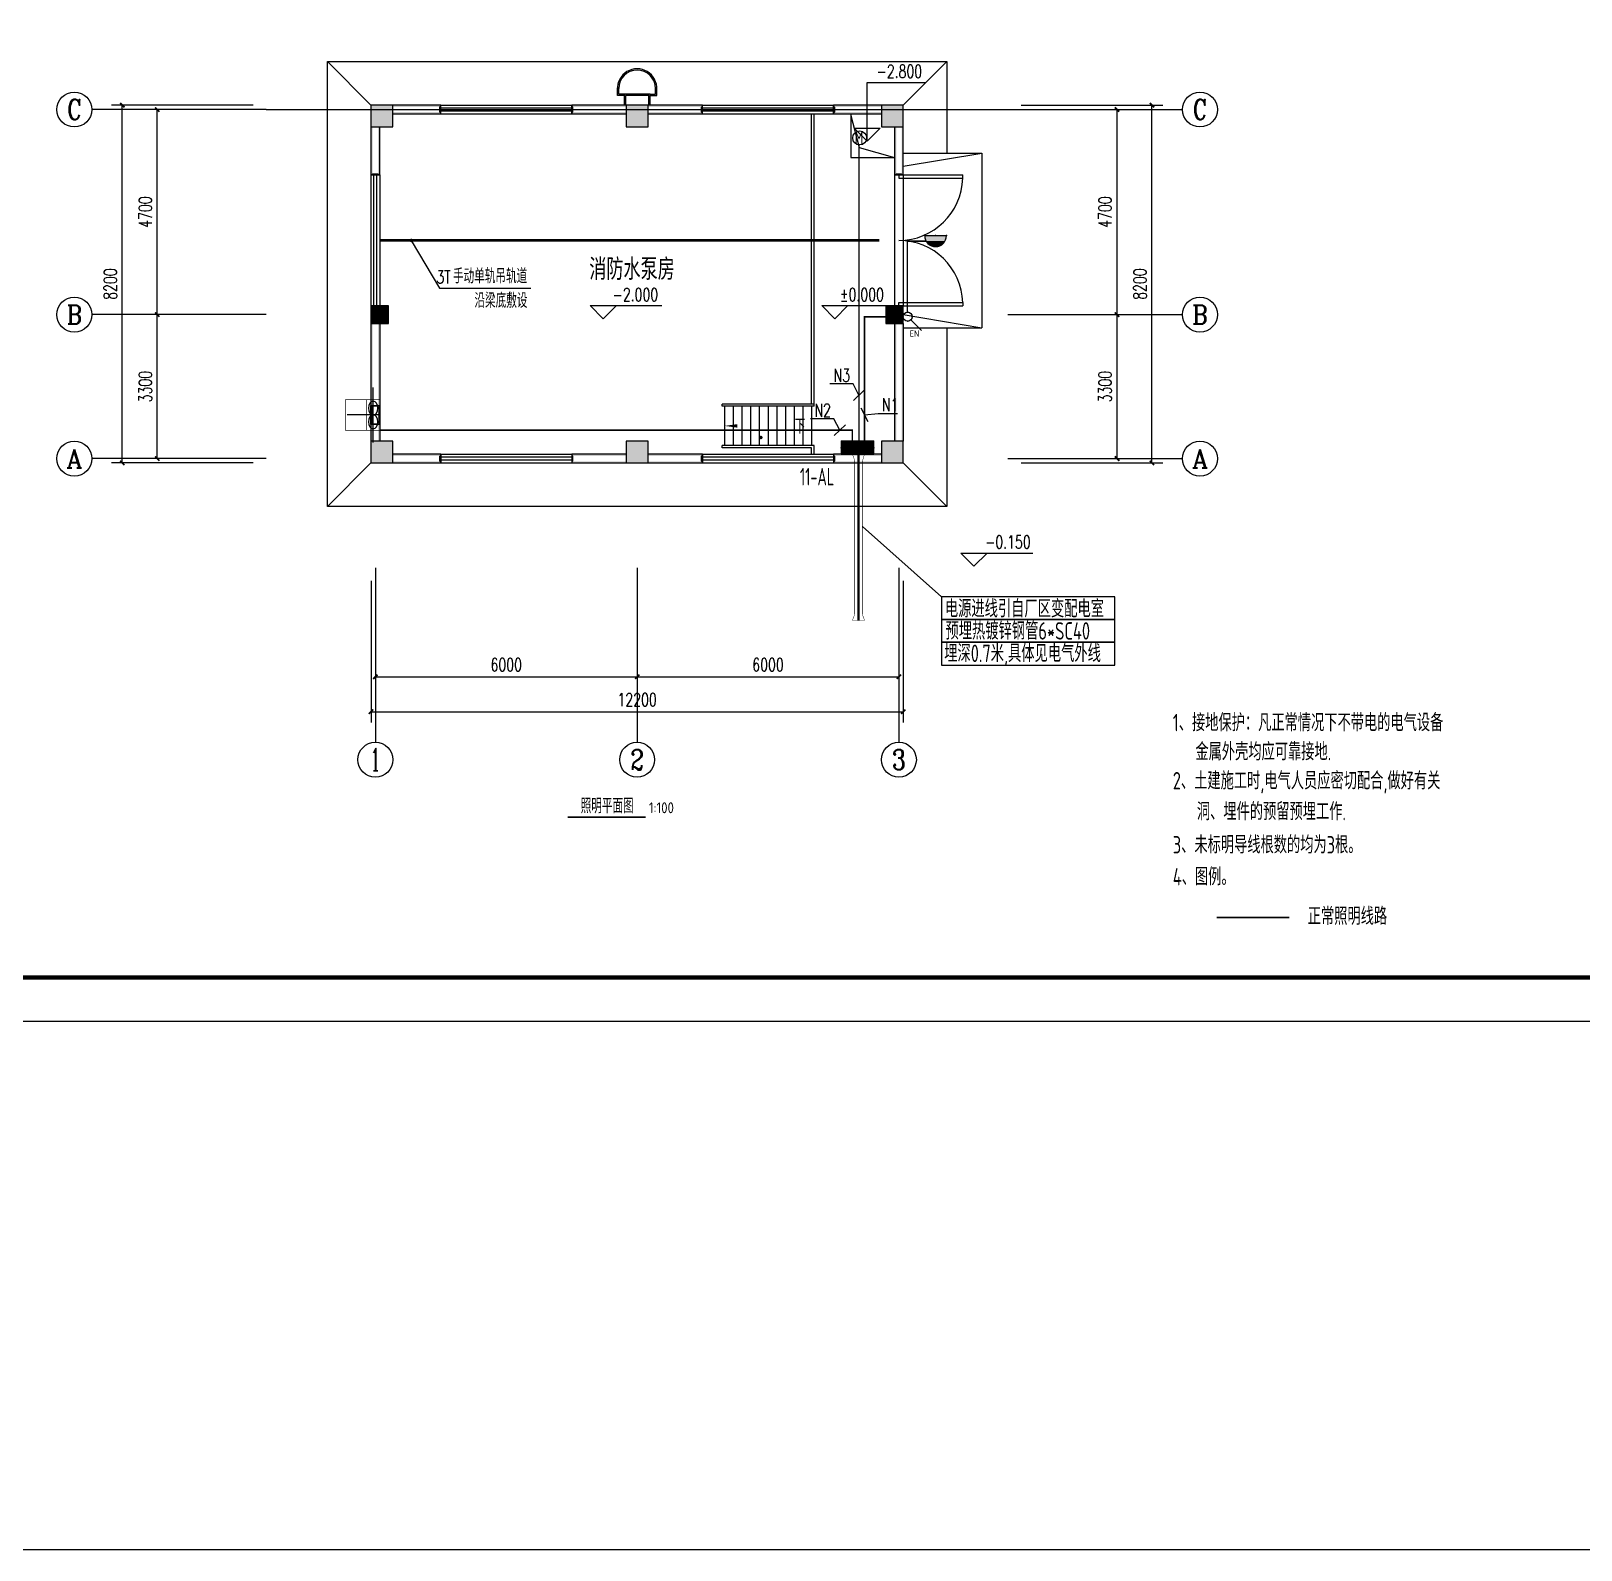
# Model space of a CAD drawing. Extents: x 5394041 to 5729212, y -433068 to -301615.
# Drawn here: x 5417831 to 5453358, y -433068 to -398255 of the extents above; entities that cross this region are included whole.
import ezdxf
from ezdxf.enums import TextEntityAlignment as Align

# ---------------------------------------------------------------- set-up
doc = ezdxf.new("R2010")
doc.units = 0
doc.header["$LTSCALE"] = 1000
doc.header["$MEASUREMENT"] = 0
doc.linetypes.add('CENTER2', pattern=[1.125, 0.75, -0.125, 0.125, -0.125])
doc.layers.get('0').update_dxf_attribs({"linetype": 'CONTINUOUS'})
doc.layers.get('Defpoints').update_dxf_attribs({"linetype": 'CONTINUOUS'})
doc.layers.add('_0', color=7, linetype='CONTINUOUS', lineweight=25)
for name, color, linetype in [('AXIS_TEXT', 7, 'CONTINUOUS'), ('DIM-照明', 3, 'CONTINUOUS'), ('DUCT-排烟中心线', 5, 'CENTER2'), ('DUCT-排烟管', 2, 'CONTINUOUS'), ('EQUIP-照明', 3, 'CONTINUOUS'), ('EQUIP-箱柜', 3, 'CONTINUOUS'), ('PUB_HATCH', 8, 'CONTINUOUS'), ('PUB_TITLE', 4, 'CONTINUOUS'), ('SIG_TEXT', 7, 'CONTINUOUS'), ('TEL_TAB', 7, 'CONTINUOUS'), ('WIRE-照明', 1, 'CONTINUOUS'), ('建筑底图', 251, 'CONTINUOUS'), ('电气', 3, 'CONTINUOUS'), ('电气文字', 7, 'CONTINUOUS')]:
    doc.layers.add(name, color=color, linetype=linetype)
doc.styles.add('_HZTXT', font='txt.shx', dxfattribs={"width": 0.8, "bigfont": 'HZTXT.shx'})
doc.styles.add('_TCH_AXIS', font='COMPLEX', dxfattribs={"bigfont": 'GBCBIG'})
doc.styles.add('_TCH_DIM', font='SIMPLEX', dxfattribs={"bigfont": 'GBCBIG'})
doc.styles.add('_TCH_DIM_T3', font='SIMPLEX', dxfattribs={"width": 0.705882, "bigfont": 'GBCBIG'})
doc.styles.add('_TEL_DIM', font='sceie.shx', dxfattribs={"width": 0.8, "height": 3.5, "bigfont": 'sceic.shx'})
doc.styles.add('COMPLEX', font='COMPLEX')
doc.styles.add('SCEI', font='sceie.shx', dxfattribs={"width": 0.75, "bigfont": 'sceic.shx'})
doc.styles.add('sceie', font='sceie.shx', dxfattribs={"width": 0.7, "bigfont": 'sceic.shx'})
doc.styles.get("Standard").update_dxf_attribs({"font": 'GBENOR', "bigfont": 'GBCBIG'})
doc.dimstyles.new('_TCH_ARCH&&100', dxfattribs={"dimtxt": 297.5, "dimasz": 100, "dimexe": 250, "dimexo": 300, "dimgap": 126.25, "dimtad": 1, "dimdec": 0, "dimzin": 0, "dimdsep": 46, "dimtxsty": '_TCH_DIM_T3', "dimblk": 'ARCHTICK', "dimcen": 0.09, "dimclrt": 7, "dimazin": 2, "dimtfac": 1, "dimtdec": 0, "dimtix": 1, "dimtmove": 2, "dimatfit": 3, "dimfxl": 0, "dimtolj": 1, "dimtzin": 0, "dimarcsym": 0})

# ---------------------------------------------------------------- blocks, each defined once
blk = doc.blocks.new('SEF-550')
at = {"color": 2}
blk.add_line((-150, 630, -5400), (-150, -630, -5400), dxfattribs=at)
at = {"color": 2, "const_width": 20, "elevation": -2700}
blk.add_lwpolyline([(-300, 350), (-300, -350)], dxfattribs=at)
for centre in [(-150, 158, -2700), (-150, -157, -2700)]:
    blk.add_ellipse(centre, major_axis=(0, -158), ratio=0.68873)
at = {"layer": 'DUCT-排烟中心线'}
blk.add_line((0, 0), (-790, 0), dxfattribs=at)
at = {"layer": 'DUCT-排烟管', "const_width": 15}
for points in [[(0, 350), (-790, 350)], [(-790, 350), (-790, -350)], [(0, -350), (0, 350)], [(-790, -350), (0, -350)]]:
    blk.add_lwpolyline(points, dxfattribs=at)
blk = doc.blocks.new('$equip$00001168')
blk.add_line((-0.5, 0), (0.5, 0))
blk.add_arc((0, 0), 0.5, 180, 0)
for p in [(-0.5, 0), (0, 0), (0.5, 0), (0, -0.5)]:
    blk.add_point(p)
for points in [[(0.433, -0.25), (-0.433, -0.25), (0.5, 0), (-0.5, 0)], [(0.25, -0.433), (-0.25, -0.433), (0.433, -0.25), (-0.433, -0.25)], [(0, -0.5), (0, -0.5), (0.25, -0.433), (-0.25, -0.433)]]:
    blk.add_solid(points)
at = {"flags": 9}
blk.add_attdef('A', (0, 0), '', height=0.00002, dxfattribs=at)
blk = doc.blocks.new('$equip$00002500')
blk.add_line((0.147, 0.356), (0.625, 0.833))
blk.add_circle((0, 0.208), 0.208)
for p in [(-0.208, 0.208), (0, 0.417), (0, 0), (0.208, 0.208)]:
    blk.add_point(p)
at = {"color": 7, "style": '_TEL_DIM', "flags": 1}
blk.add_attdef('A', text='', height=0.00002, dxfattribs=at).set_placement((0, 0), align=Align.MIDDLE_CENTER)
at = {"color": 7, "style": '_TEL_DIM'}
blk.add_attdef('$TEXT$', text='', height=0.3, dxfattribs=at).set_placement((0.769, 0.513), align=Align.MIDDLE_CENTER)
blk = doc.blocks.new('*X30')
at = {"color": 0}
for p, q in [((-250, 33), (-83, 200)), ((-250, 68), (-118, 200)), ((-250, 104), (-154, 200)), ((-250, 139), (-189, 200)), ((-250, 174), (-224, 200)), ((-247, 0), (-47, 200)), ((-212, 0), (-12, 200)), ((-177, 0), (23, 200)), ((-141, 0), (59, 200)), ((-106, 0), (94, 200)), ((-71, 0), (129, 200)), ((-35, 0), (165, 200)), ((0, 0), (200, 200)), ((35, 0), (235, 200)), ((71, 0), (250, 179)), ((106, 0), (250, 144)), ((141, 0), (250, 109)), ((177, 0), (250, 73)), ((212, 0), (250, 38)), ((247, 0), (250, 3))]:
    blk.add_line(p, q, dxfattribs=at)
blk = doc.blocks.new('$equip$00002943')
for p, q in [((-0.75, 0.6), (-0.75, 0)), ((0.75, 0.6), (-0.75, 0.6)), ((-0.75, 0), (0.75, 0)), ((0.75, 0), (0.75, 0.6))]:
    blk.add_line(p, q)
for points, const_width in [([(-0.75, 0.3), (0.75, 0.3)], 0.6), ([(-0.75, 0.6), (-0.75, 0), (0.75, 0), (0.75, 0.6), (-0.75, 0.6), (-0.75, 0)], 0.04)]:
    blk.add_lwpolyline(points, dxfattribs=dict(const_width=const_width))
for p in [(-0.75, 0.3), (0, 0.6), (0, 0), (0.75, 0.3)]:
    blk.add_point(p)
at = {"xscale": 0.00300000000061118, "yscale": 0.00300000000061118, "zscale": 0.00300000000061118}
blk.add_blockref('*X30', (0, 0), dxfattribs=at)
at = {"color": 7, "style": '_TEL_DIM', "flags": 1}
for tag in ['A', 'REMARK']:
    blk.add_attdef(tag, text='', height=0.00002, dxfattribs=at).set_placement((0, 0), align=Align.MIDDLE_CENTER)
blk = doc.blocks.new('_ArchTick')
at = {"color": 0, "linetype": 'ByBlock', "const_width": 0.4}
blk.add_lwpolyline([(-0.5, -0.5), (0.5, 0.5)], dxfattribs=at)
blk = doc.blocks.new('*D541')
at = {"layer": 'Defpoints', "color": 0, "transparency": 16777216}
for p in [(5425624, -410555), (5437824, -410555), (5437824, -413855)]:
    blk.add_point(p, dxfattribs=at)
at = {"layer": '建筑底图', "color": 0, "lineweight": -2, "transparency": 16777216}
for p, q in [((5425624, -410855), (5425624, -414105)), ((5437824, -410855), (5437824, -414105)), ((5425624, -413855), (5437824, -413855))]:
    blk.add_line(p, q, dxfattribs=at)
at = {"layer": '建筑底图', "color": 0, "lineweight": -2, "transparency": 16777216, "xscale": 100, "yscale": 100, "zscale": 100, "rotation": 180}
blk.add_blockref('_ArchTick', (5425624, -413855), dxfattribs=at)
at = {"layer": '建筑底图', "color": 0, "lineweight": -2, "transparency": 16777216, "xscale": 100, "yscale": 100, "zscale": 100}
blk.add_blockref('_ArchTick', (5437824, -413855), dxfattribs=at)
at = {"layer": '建筑底图', "color": 7, "transparency": 16777216, "insert": (5431724, -413580), "char_height": 297.5, "attachment_point": 5, "style": '_TCH_DIM_T3'}
blk.add_mtext('\\A1;12200', dxfattribs=at)
blk = doc.blocks.new('*D542')
at = {"layer": 'Defpoints', "color": 0, "transparency": 16777216}
for p in [(5425724, -410555), (5431724, -410555), (5431724, -413055)]:
    blk.add_point(p, dxfattribs=at)
at = {"layer": '建筑底图', "color": 0, "lineweight": -2, "transparency": 16777216}
for p, q in [((5425724, -410855), (5425724, -413305)), ((5431724, -410855), (5431724, -413305)), ((5425724, -413055), (5431724, -413055))]:
    blk.add_line(p, q, dxfattribs=at)
at = {"layer": '建筑底图', "color": 0, "lineweight": -2, "transparency": 16777216, "xscale": 100, "yscale": 100, "zscale": 100, "rotation": 180}
blk.add_blockref('_ArchTick', (5425724, -413055), dxfattribs=at)
at = {"layer": '建筑底图', "color": 0, "lineweight": -2, "transparency": 16777216, "xscale": 100, "yscale": 100, "zscale": 100}
blk.add_blockref('_ArchTick', (5431724, -413055), dxfattribs=at)
at = {"layer": '建筑底图', "color": 7, "transparency": 16777216, "insert": (5428724, -412780), "char_height": 297.5, "attachment_point": 5, "style": '_TCH_DIM_T3'}
blk.add_mtext('\\A1;6000', dxfattribs=at)
blk = doc.blocks.new('*D543')
at = {"layer": 'Defpoints', "color": 0, "transparency": 16777216}
for p in [(5431724, -410555), (5437724, -410555), (5437724, -413055)]:
    blk.add_point(p, dxfattribs=at)
at = {"layer": '建筑底图', "color": 0, "lineweight": -2, "transparency": 16777216}
for p, q in [((5431724, -410855), (5431724, -413305)), ((5437724, -410855), (5437724, -413305)), ((5431724, -413055), (5437724, -413055))]:
    blk.add_line(p, q, dxfattribs=at)
at = {"layer": '建筑底图', "color": 0, "lineweight": -2, "transparency": 16777216, "xscale": 100, "yscale": 100, "zscale": 100, "rotation": 180}
blk.add_blockref('_ArchTick', (5431724, -413055), dxfattribs=at)
at = {"layer": '建筑底图', "color": 0, "lineweight": -2, "transparency": 16777216, "xscale": 100, "yscale": 100, "zscale": 100}
blk.add_blockref('_ArchTick', (5437724, -413055), dxfattribs=at)
at = {"layer": '建筑底图', "color": 7, "transparency": 16777216, "insert": (5434724, -412780), "char_height": 297.5, "attachment_point": 5, "style": '_TCH_DIM_T3'}
blk.add_mtext('\\A1;6000', dxfattribs=at)
blk = doc.blocks.new('*D547')
at = {"layer": 'Defpoints', "color": 0, "transparency": 16777216}
for p in [(5419924, -399955), (5423224, -399955), (5423224, -408155)]:
    blk.add_point(p, dxfattribs=at)
at = {"layer": '建筑底图', "color": 0, "lineweight": -2, "transparency": 16777216}
for p, q in [((5422924, -399955), (5419674, -399955)), ((5419924, -408155), (5419924, -399955)), ((5422924, -408155), (5419674, -408155))]:
    blk.add_line(p, q, dxfattribs=at)
at = {"layer": '建筑底图', "color": 0, "lineweight": -2, "transparency": 16777216, "xscale": 100, "yscale": 100, "zscale": 100}
for p, rotation in [((5419924, -399955), 90), ((5419924, -408155), 270)]:
    blk.add_blockref('_ArchTick', p, dxfattribs=dict(at, rotation=rotation))
at = {"layer": '建筑底图', "color": 7, "transparency": 16777216, "insert": (5419649, -404055), "char_height": 297.5, "attachment_point": 5, "rotation": 90, "style": '_TCH_DIM_T3'}
blk.add_mtext('\\A1;8200', dxfattribs=at)
blk = doc.blocks.new('*D548')
at = {"layer": 'Defpoints', "color": 0, "transparency": 16777216}
for p in [(5420724, -404755), (5423224, -404755), (5423224, -408055)]:
    blk.add_point(p, dxfattribs=at)
at = {"layer": '建筑底图', "color": 0, "lineweight": -2, "transparency": 16777216}
for p, q in [((5422924, -404755), (5420474, -404755)), ((5420724, -408055), (5420724, -404755)), ((5422924, -408055), (5420474, -408055))]:
    blk.add_line(p, q, dxfattribs=at)
at = {"layer": '建筑底图', "color": 0, "lineweight": -2, "transparency": 16777216, "xscale": 100, "yscale": 100, "zscale": 100}
for p, rotation in [((5420724, -404755), 90), ((5420724, -408055), 270)]:
    blk.add_blockref('_ArchTick', p, dxfattribs=dict(at, rotation=rotation))
at = {"layer": '建筑底图', "color": 7, "transparency": 16777216, "insert": (5420449, -406405), "char_height": 297.5, "attachment_point": 5, "rotation": 90, "style": '_TCH_DIM_T3'}
blk.add_mtext('\\A1;3300', dxfattribs=at)
blk = doc.blocks.new('*D549')
at = {"layer": 'Defpoints', "color": 0, "transparency": 16777216}
for p in [(5420724, -400055), (5423224, -400055), (5423224, -404755)]:
    blk.add_point(p, dxfattribs=at)
at = {"layer": '建筑底图', "color": 0, "lineweight": -2, "transparency": 16777216}
for p, q in [((5422924, -400055), (5420474, -400055)), ((5420724, -404755), (5420724, -400055)), ((5422924, -404755), (5420474, -404755))]:
    blk.add_line(p, q, dxfattribs=at)
at = {"layer": '建筑底图', "color": 0, "lineweight": -2, "transparency": 16777216, "xscale": 100, "yscale": 100, "zscale": 100}
for p, rotation in [((5420724, -400055), 90), ((5420724, -404755), 270)]:
    blk.add_blockref('_ArchTick', p, dxfattribs=dict(at, rotation=rotation))
at = {"layer": '建筑底图', "color": 7, "transparency": 16777216, "insert": (5420449, -402405), "char_height": 297.5, "attachment_point": 5, "rotation": 90, "style": '_TCH_DIM_T3'}
blk.add_mtext('\\A1;4700', dxfattribs=at)
blk = doc.blocks.new('*D550')
at = {"layer": 'Defpoints', "color": 0, "transparency": 16777216}
for p in [(5440224, -399955), (5443524, -399955), (5440224, -408155)]:
    blk.add_point(p, dxfattribs=at)
at = {"layer": '建筑底图', "color": 0, "lineweight": -2, "transparency": 16777216}
for p, q in [((5440524, -399955), (5443774, -399955)), ((5443524, -408155), (5443524, -399955)), ((5440524, -408155), (5443774, -408155))]:
    blk.add_line(p, q, dxfattribs=at)
at = {"layer": '建筑底图', "color": 0, "lineweight": -2, "transparency": 16777216, "xscale": 100, "yscale": 100, "zscale": 100}
for p, rotation in [((5443524, -399955), 90), ((5443524, -408155), 270)]:
    blk.add_blockref('_ArchTick', p, dxfattribs=dict(at, rotation=rotation))
at = {"layer": '建筑底图', "color": 7, "transparency": 16777216, "insert": (5443249, -404055), "char_height": 297.5, "attachment_point": 5, "rotation": 90, "style": '_TCH_DIM_T3'}
blk.add_mtext('\\A1;8200', dxfattribs=at)
blk = doc.blocks.new('*D551')
at = {"layer": 'Defpoints', "color": 0, "transparency": 16777216}
for p in [(5440224, -404755), (5442724, -404755), (5440224, -408055)]:
    blk.add_point(p, dxfattribs=at)
at = {"layer": '建筑底图', "color": 0, "lineweight": -2, "transparency": 16777216}
for p, q in [((5440524, -404755), (5442974, -404755)), ((5442724, -408055), (5442724, -404755)), ((5440524, -408055), (5442974, -408055))]:
    blk.add_line(p, q, dxfattribs=at)
at = {"layer": '建筑底图', "color": 0, "lineweight": -2, "transparency": 16777216, "xscale": 100, "yscale": 100, "zscale": 100}
for p, rotation in [((5442724, -404755), 90), ((5442724, -408055), 270)]:
    blk.add_blockref('_ArchTick', p, dxfattribs=dict(at, rotation=rotation))
at = {"layer": '建筑底图', "color": 7, "transparency": 16777216, "insert": (5442449, -406405), "char_height": 297.5, "attachment_point": 5, "rotation": 90, "style": '_TCH_DIM_T3'}
blk.add_mtext('\\A1;3300', dxfattribs=at)
blk = doc.blocks.new('*D552')
at = {"layer": 'Defpoints', "color": 0, "transparency": 16777216}
for p in [(5440224, -400055), (5442724, -400055), (5440224, -404755)]:
    blk.add_point(p, dxfattribs=at)
at = {"layer": '建筑底图', "color": 0, "lineweight": -2, "transparency": 16777216}
for p, q in [((5440524, -400055), (5442974, -400055)), ((5442724, -404755), (5442724, -400055)), ((5440524, -404755), (5442974, -404755))]:
    blk.add_line(p, q, dxfattribs=at)
at = {"layer": '建筑底图', "color": 0, "lineweight": -2, "transparency": 16777216, "xscale": 100, "yscale": 100, "zscale": 100}
for p, rotation in [((5442724, -400055), 90), ((5442724, -404755), 270)]:
    blk.add_blockref('_ArchTick', p, dxfattribs=dict(at, rotation=rotation))
at = {"layer": '建筑底图', "color": 7, "transparency": 16777216, "insert": (5442449, -402405), "char_height": 297.5, "attachment_point": 5, "rotation": 90, "style": '_TCH_DIM_T3'}
blk.add_mtext('\\A1;4700', dxfattribs=at)
blk = doc.blocks.new('_FZH')
blk.add_lwpolyline([(-0.5, -0.5), (0.5, -0.5), (0.5, 0.5), (-0.5, 0.5)], close=True)
at = {"layer": 'PUB_HATCH'}
blk.add_solid([(-0.5, -0.5), (0.5, -0.5), (-0.5, 0.5), (0.5, 0.5)], dxfattribs=at)
blk = doc.blocks.new('$TCHSYS$WIN2D')
for p, q in [((-0.5, 0.5), (0.5, 0.5)), ((-0.5, 0.5), (-0.5, -0.5)), ((0.5, 0.5), (0.5, -0.5)), ((0.5, 0.167), (-0.5, 0.167)), ((0.5, -0.167), (-0.5, -0.167)), ((-0.5, -0.5), (0.5, -0.5))]:
    blk.add_line(p, q)
blk = doc.blocks.new('$DorLib2D$00000002')
for p, q in [((-0.5, 0), (-0.5, 0.4875)), ((-0.475, 0.4875), (-0.5, 0.4875)), ((-0.475, 0), (-0.475, 0.4875)), ((0.475, 0), (0.475, 0.4875)), ((0.475, 0.4875), (0.5, 0.4875)), ((0.5, 0), (0.5, 0.4875)), ((-0.5, 0), (-0.475, 0)), ((0.5, 0), (0.475, 0))]:
    blk.add_line(p, q)
at = {"lineweight": 13}
for centre, start, end in [((-0.4875, 0), 0, 88.53072), ((0.4875, 0), 91.46928, 180)]:
    blk.add_arc(centre, 0.4875, start, end, dxfattribs=at)
blk = doc.blocks.new('_AXISO')
blk.add_circle((0, 0), 0.5)
at = {"layer": 'AXIS_TEXT', "style": 'COMPLEX', "width": 1.041667}
blk.add_attdef('A', text='', height=0.56, dxfattribs=at).set_placement((-0.25, -0.28), (0.25, -0.28), align=Align.FIT)

msp = doc.modelspace()

# ---------------------------------------------------------------- hatches: boundary and pattern name
at = {"layer": '建筑底图'}
for points in [[(5426123.8, -399955.2), (5425623.8, -399955.2), (5425663.8, -399995.2), (5426083.8, -399995.2)], [(5425623.8, -399955.2), (5425623.8, -400455.2), (5425663.8, -400415.2), (5425663.8, -399995.2)], [(5426123.8, -400455.2), (5426123.8, -399955.2), (5426083.8, -399995.2), (5426083.8, -400415.2)], [(5426123.8, -399955.2), (5426123.8, -399995.2), (5427183.8, -399995.2), (5427223.8, -399955.2)], [(5427223.8, -400155.2), (5427223.8, -399955.2), (5427183.8, -399995.2), (5427183.8, -400115.2)], [(5431473.8, -399995.2), (5431473.8, -399955.2), (5430223.8, -399955.2), (5430263.8, -399995.2)], [(5430223.8, -399955.2), (5430223.8, -400155.2), (5430263.8, -400115.2), (5430263.8, -399995.2)], [(5431973.8, -399955.2), (5431473.8, -399955.2), (5431513.8, -399995.2), (5431933.8, -399995.2)], [(5431473.8, -399955.2), (5431473.8, -400455.2), (5431513.8, -400415.2), (5431513.8, -399995.2)], [(5431973.8, -400455.2), (5431973.8, -399955.2), (5431933.8, -399995.2), (5431933.8, -400415.2)], [(5431973.8, -399955.2), (5431973.8, -399995.2), (5433183.8, -399995.2), (5433223.8, -399955.2)], [(5433223.8, -400155.2), (5433223.8, -399955.2), (5433183.8, -399995.2), (5433183.8, -400115.2)], [(5437323.8, -399995.2), (5437323.8, -399955.2), (5436223.8, -399955.2), (5436263.8, -399995.2)], [(5436223.8, -399955.2), (5436223.8, -400155.2), (5436263.8, -400115.2), (5436263.8, -399995.2)], [(5437823.8, -399955.2), (5437323.8, -399955.2), (5437363.8, -399995.2), (5437783.8, -399995.2)], [(5437323.8, -399955.2), (5437323.8, -400455.2), (5437363.8, -400415.2), (5437363.8, -399995.2)], [(5437823.8, -400455.2), (5437823.8, -399955.2), (5437783.8, -399995.2), (5437783.8, -400415.2)], [(5426123.8, -400115.2), (5426123.8, -400155.2), (5427223.8, -400155.2), (5427183.8, -400115.2)], [(5431473.8, -400155.2), (5431473.8, -400115.2), (5430263.8, -400115.2), (5430223.8, -400155.2)], [(5431973.8, -400115.2), (5431973.8, -400155.2), (5433223.8, -400155.2), (5433183.8, -400115.2)], [(5437323.8, -400155.2), (5437323.8, -400115.2), (5436263.8, -400115.2), (5436223.8, -400155.2)], [(5425623.8, -400455.2), (5426123.8, -400455.2), (5426083.8, -400415.2), (5425663.8, -400415.2)], [(5425663.8, -400455.2), (5425623.8, -400455.2), (5425623.8, -401555.2), (5425663.8, -401515.2)], [(5425823.8, -400455.2), (5425783.8, -400455.2), (5425783.8, -401515.2), (5425823.8, -401555.2)], [(5431473.8, -400455.2), (5431973.8, -400455.2), (5431933.8, -400415.2), (5431513.8, -400415.2)], [(5437323.8, -400455.2), (5437823.8, -400455.2), (5437783.8, -400415.2), (5437363.8, -400415.2)], [(5437663.8, -400455.2), (5437623.8, -400455.2), (5437623.8, -401555.2), (5437663.8, -401515.2)], [(5437823.8, -400455.2), (5437783.8, -400455.2), (5437783.8, -401515.2), (5437823.8, -401555.2)], [(5425623.8, -401555.2), (5425823.8, -401555.2), (5425783.8, -401515.2), (5425663.8, -401515.2)], [(5437623.8, -401555.2), (5437823.8, -401555.2), (5437783.8, -401515.2), (5437663.8, -401515.2)], [(5426023.8, -404555.2), (5425623.8, -404555.2), (5425663.8, -404595.2), (5425983.8, -404595.2)], [(5425623.8, -404555.2), (5425623.8, -404955.2), (5425663.8, -404915.2), (5425663.8, -404595.2)], [(5426023.8, -404955.2), (5426023.8, -404555.2), (5425983.8, -404595.2), (5425983.8, -404915.2)], [(5437823.8, -404555.2), (5437423.8, -404555.2), (5437463.8, -404595.2), (5437783.8, -404595.2)], [(5437423.8, -404555.2), (5437423.8, -404955.2), (5437463.8, -404915.2), (5437463.8, -404595.2)], [(5437823.8, -404955.2), (5437823.8, -404555.2), (5437783.8, -404595.2), (5437783.8, -404915.2)], [(5425623.8, -404955.2), (5426023.8, -404955.2), (5425983.8, -404915.2), (5425663.8, -404915.2)], [(5425623.8, -407655.2), (5425663.8, -407655.2), (5425663.8, -404955.2), (5425623.8, -404955.2)], [(5425783.8, -407655.2), (5425823.8, -407655.2), (5425823.8, -404955.2), (5425783.8, -404955.2)], [(5437423.8, -404955.2), (5437823.8, -404955.2), (5437783.8, -404915.2), (5437463.8, -404915.2)], [(5437623.8, -407655.2), (5437663.8, -407655.2), (5437663.8, -404955.2), (5437623.8, -404955.2)], [(5437783.8, -407655.2), (5437823.8, -407655.2), (5437823.8, -404955.2), (5437783.8, -404955.2)], [(5426123.8, -407655.2), (5425623.8, -407655.2), (5425663.8, -407695.2), (5426083.8, -407695.2)], [(5425623.8, -407655.2), (5425623.8, -408155.2), (5425663.8, -408115.2), (5425663.8, -407695.2)], [(5426123.8, -408155.2), (5426123.8, -407655.2), (5426083.8, -407695.2), (5426083.8, -408115.2)], [(5431973.8, -407655.2), (5431473.8, -407655.2), (5431513.8, -407695.2), (5431933.8, -407695.2)], [(5431473.8, -407655.2), (5431473.8, -408155.2), (5431513.8, -408115.2), (5431513.8, -407695.2)], [(5431973.8, -408155.2), (5431973.8, -407655.2), (5431933.8, -407695.2), (5431933.8, -408115.2)], [(5437823.8, -407655.2), (5437323.8, -407655.2), (5437363.8, -407695.2), (5437783.8, -407695.2)], [(5437323.8, -407655.2), (5437323.8, -408155.2), (5437363.8, -408115.2), (5437363.8, -407695.2)], [(5437823.8, -408155.2), (5437823.8, -407655.2), (5437783.8, -407695.2), (5437783.8, -408115.2)], [(5425623.8, -408155.2), (5426123.8, -408155.2), (5426083.8, -408115.2), (5425663.8, -408115.2)], [(5426123.8, -407955.2), (5426123.8, -407995.2), (5427183.8, -407995.2), (5427223.8, -407955.2)], [(5426123.8, -408115.2), (5426123.8, -408155.2), (5427223.8, -408155.2), (5427183.8, -408115.2)], [(5427223.8, -408155.2), (5427223.8, -407955.2), (5427183.8, -407995.2), (5427183.8, -408115.2)], [(5431473.8, -407995.2), (5431473.8, -407955.2), (5430223.8, -407955.2), (5430263.8, -407995.2)], [(5430223.8, -407955.2), (5430223.8, -408155.2), (5430263.8, -408115.2), (5430263.8, -407995.2)], [(5431473.8, -408155.2), (5431473.8, -408115.2), (5430263.8, -408115.2), (5430223.8, -408155.2)], [(5431473.8, -408155.2), (5431973.8, -408155.2), (5431933.8, -408115.2), (5431513.8, -408115.2)], [(5431973.8, -407955.2), (5431973.8, -407995.2), (5433183.8, -407995.2), (5433223.8, -407955.2)], [(5431973.8, -408115.2), (5431973.8, -408155.2), (5433223.8, -408155.2), (5433183.8, -408115.2)], [(5433223.8, -408155.2), (5433223.8, -407955.2), (5433183.8, -407995.2), (5433183.8, -408115.2)], [(5437323.8, -407995.2), (5437323.8, -407955.2), (5436223.8, -407955.2), (5436263.8, -407995.2)], [(5436223.8, -407955.2), (5436223.8, -408155.2), (5436263.8, -408115.2), (5436263.8, -407995.2)], [(5437323.8, -408155.2), (5437323.8, -408115.2), (5436263.8, -408115.2), (5436223.8, -408155.2)], [(5437323.8, -408155.2), (5437823.8, -408155.2), (5437783.8, -408115.2), (5437363.8, -408115.2)]]:
    msp.add_hatch(color=256, dxfattribs=at).paths.add_polyline_path(points)

# ---------------------------------------------------------------- linework, layer by layer
msp.add_line((5438699, -411223.9), (5436886.8, -409610))
at = {"color": 1}
msp.add_lwpolyline([(5394041.5, -301614.8), (5684355, -301614.8), (5684355, -433067.9), (5394041.5, -433067.9)], close=True, dxfattribs=at)
at = {"color": 0}
msp.add_circle((5436824.7, -400706.5), 159.8, dxfattribs=at)
at = {"layer": '_0', "color": 3, "const_width": 35}
msp.add_lwpolyline([(5430130.4, -416271), (5431917.1, -416271)], dxfattribs=at)
at = {"layer": 'DIM-照明', "color": 0}
for p, q in [((5436682.1, -406723.4), (5436935.2, -406481.7)), ((5437019, -407209.9), (5436856, -406900.2)), ((5436243.4, -407526), (5436496.5, -407284.3))]:
    msp.add_line(p, q, dxfattribs=at)
for points in [[(5436674.5, -406341.9), (5436139.5, -406341.9)], [(5436808.7, -406602.6), (5436674.5, -406341.9)], [(5436235.7, -407144.5), (5435700.7, -407144.5)], [(5436369.9, -407405.2), (5436235.7, -407144.5)], [(5436937.5, -407055.1), (5437246.8, -407019.3)], [(5437246.8, -407019.3), (5437691.8, -407019.3)]]:
    msp.add_lwpolyline(points, dxfattribs=at)
at = {"layer": 'PUB_TITLE', "color": 4}
msp.add_lwpolyline([(5408162.3, -420950.6), (5492262.3, -420950.6), (5492262.3, -361550.6), (5408162.3, -361550.6)], close=True, dxfattribs=at)
at = {"layer": 'PUB_TITLE', "color": 4, "const_width": 100}
msp.add_lwpolyline([(5410662.3, -419950.6), (5491262.3, -419950.6), (5491262.3, -362550.6), (5410662.3, -362550.6)], close=True, dxfattribs=at)
at = {"layer": 'SIG_TEXT'}
msp.add_line((5442673.3, -412265.8), (5438699, -412265.8), dxfattribs=at)
for points in [[(5442673.3, -411223.9), (5438699, -411223.9), (5438699, -411744.8), (5442673.3, -411744.8)], [(5442673.3, -411744.8), (5438699, -411744.8), (5438699, -412265.8), (5442673.3, -412265.8)], [(5442673.3, -412265.8), (5438699, -412265.8), (5438699, -412786.8), (5442673.3, -412786.8)]]:
    msp.add_lwpolyline(points, close=True, dxfattribs=at)
at = {"layer": 'WIRE-照明', "const_width": 35}
for points in [[(5436808.7, -407655.2), (5436808.7, -400860)], [(5438348.8, -403070.7), (5437915.7, -403070.7), (5437915.7, -404700.6)], [(5437822.5, -404804.2), (5436937.5, -404804.2), (5436937.5, -407655.2)], [(5436655.9, -407655.2), (5436655.9, -407405.2), (5425823.8, -407405.2)]]:
    msp.add_lwpolyline(points, dxfattribs=at)
at = {"layer": 'WIRE-照明', "color": 2, "linetype": 'Continuous', "const_width": 50}
msp.add_lwpolyline([(5436798, -407955.2), (5436798, -411767.1)], dxfattribs=at)
at = {"layer": 'WIRE-照明', "color": 1, "linetype": 'Continuous', "const_width": 39.9}
msp.add_lwpolyline([(5445005.8, -418571.5), (5446672.3, -418571.5)], dxfattribs=at)
at = {"layer": '建筑底图'}
for p, q in [((5424623.8, -398955.2), (5425623.8, -399955.2)), ((5438823.8, -398955.2), (5437823.8, -399955.2)), ((5431274.8, -399735.2), (5431274.8, -399555.2)), ((5431303.8, -399705.2), (5431303.8, -399569.9)), ((5432143.8, -399705.2), (5432143.8, -399569.9)), ((5432172.8, -399735.2), (5432172.8, -399555.2)), ((5436997.6, -400780.6), (5436997.6, -399434.5)), ((5436997.6, -399434.5), (5438343.1, -399434.5)), ((5427223.8, -399955.2), (5426123.8, -399955.2)), ((5427223.8, -400155.2), (5427223.8, -399955.2)), ((5431473.8, -399955.2), (5430223.8, -399955.2)), ((5430223.8, -399955.2), (5430223.8, -400155.2)), ((5431423.8, -399735.2), (5431274.8, -399735.2)), ((5431423.8, -399705.2), (5431303.8, -399705.2)), ((5433223.8, -399955.2), (5431973.8, -399955.2)), ((5432023.8, -399705.2), (5432143.8, -399705.2)), ((5432023.8, -399735.2), (5432172.8, -399735.2)), ((5433223.8, -400155.2), (5433223.8, -399955.2)), ((5437323.8, -399955.2), (5436223.8, -399955.2)), ((5436223.8, -399955.2), (5436223.8, -400155.2)), ((5423223.8, -400055.2), (5419223.8, -400055.2)), ((5423223.8, -400055.2), (5440223.8, -400055.2)), ((5426123.8, -400155.2), (5427223.8, -400155.2)), ((5430223.8, -400155.2), (5431473.8, -400155.2)), ((5431973.8, -400155.2), (5433223.8, -400155.2)), ((5435723.8, -406805.2), (5435723.8, -400155.2)), ((5435783.8, -406855.2), (5435783.8, -400155.2)), ((5436223.8, -400155.2), (5437323.8, -400155.2)), ((5436623.8, -400155.2), (5436623.8, -401155.2)), ((5436623.8, -400192.7), (5436810.4, -400925.5)), ((5440223.8, -400055.2), (5444223.8, -400055.2)), ((5425623.8, -400455.2), (5425623.8, -401555.2)), ((5425823.8, -401555.2), (5425823.8, -400455.2)), ((5436997.6, -400780.6), (5436697.6, -400480.6)), ((5436697.6, -400480.6), (5437297.6, -400480.6)), ((5436997.6, -400780.6), (5437297.6, -400480.6)), ((5437623.8, -400455.2), (5437623.8, -401555.2)), ((5437823.8, -401555.2), (5437823.8, -400455.2)), ((5436810.4, -400925.5), (5437623.8, -401155.2)), ((5437823.8, -401355.2), (5439623.8, -401055.2)), ((5437823.8, -401055.2), (5439623.8, -401055.2)), ((5439623.8, -401055.2), (5439623.8, -405055.2)), ((5436623.8, -401155.2), (5437623.8, -401155.2)), ((5425623.8, -401555.2), (5425823.8, -401555.2)), ((5437623.8, -401555.2), (5437623.8, -404555.2)), ((5437623.8, -401555.2), (5437823.8, -401555.2)), ((5437823.8, -401555.2), (5437823.8, -404555.2)), ((5426546.2, -403055.2), (5427194.9, -404145.6)), ((5427194.9, -404145.6), (5429291, -404145.6)), ((5430947.3, -404848.9), (5430647.3, -404548.9)), ((5430647.3, -404548.9), (5432292.8, -404548.9)), ((5430947.3, -404848.9), (5431247.3, -404548.9)), ((5436255, -404848.9), (5435955, -404548.9)), ((5435955, -404548.9), (5437502.3, -404548.9)), ((5436255, -404848.9), (5436555, -404548.9)), ((5423223.8, -404755.2), (5419223.8, -404755.2)), ((5425623.8, -404955.2), (5425623.8, -407655.2)), ((5425823.8, -404955.2), (5425823.8, -407655.2)), ((5437623.8, -404955.2), (5437623.8, -407655.2)), ((5437823.8, -404755.2), (5439623.8, -405055.2)), ((5437823.8, -404955.2), (5437823.8, -407655.2)), ((5440223.8, -404755.2), (5444223.8, -404755.2)), ((5437823.8, -405055.2), (5439623.8, -405055.2)), ((5433673.8, -406855.2), (5433673.8, -406805.2)), ((5435783.8, -406805.2), (5433673.8, -406805.2)), ((5435783.8, -406855.2), (5433673.8, -406855.2)), ((5433723.8, -406855.2), (5433723.8, -407755.2)), ((5433923.8, -406855.2), (5433923.8, -407755.2)), ((5434123.8, -406855.2), (5434123.8, -407755.2)), ((5434323.8, -406855.2), (5434323.8, -407755.2)), ((5434523.8, -406855.2), (5434523.8, -407755.2)), ((5434723.8, -406855.2), (5434723.8, -407755.2)), ((5434923.8, -406855.2), (5434923.8, -407755.2)), ((5435123.8, -406855.2), (5435123.8, -407755.2)), ((5435323.8, -406855.2), (5435323.8, -407755.2)), ((5435523.8, -406855.2), (5435523.8, -407755.2)), ((5435723.8, -406855.2), (5435723.8, -407755.2)), ((5433673.8, -407805.2), (5433673.8, -407755.2)), ((5435783.8, -407755.2), (5433673.8, -407755.2)), ((5435723.8, -407805.2), (5433673.8, -407805.2)), ((5435723.8, -407955.2), (5435723.8, -407805.2)), ((5435783.8, -407955.2), (5435783.8, -407755.2)), ((5423223.8, -408055.2), (5419223.8, -408055.2)), ((5424623.8, -409155.2), (5425623.8, -408155.2)), ((5427223.8, -407955.2), (5426123.8, -407955.2)), ((5426123.8, -408155.2), (5427223.8, -408155.2)), ((5427223.8, -408155.2), (5427223.8, -407955.2)), ((5431473.8, -407955.2), (5430223.8, -407955.2)), ((5430223.8, -407955.2), (5430223.8, -408155.2)), ((5430223.8, -408155.2), (5431473.8, -408155.2)), ((5433223.8, -407955.2), (5431973.8, -407955.2)), ((5431973.8, -408155.2), (5433223.8, -408155.2)), ((5433223.8, -408155.2), (5433223.8, -407955.2)), ((5437323.8, -407955.2), (5436223.8, -407955.2)), ((5436223.8, -407955.2), (5436223.8, -408155.2)), ((5436223.8, -408155.2), (5437323.8, -408155.2)), ((5438823.8, -409155.2), (5437823.8, -408155.2)), ((5440223.8, -408055.2), (5444223.8, -408055.2)), ((5439445, -410520.3), (5439145, -410220.3)), ((5439145, -410220.3), (5440790.5, -410220.3)), ((5439445, -410520.3), (5439745, -410220.3)), ((5425723.8, -410555.2), (5425723.8, -414555.2)), ((5431723.8, -410555.2), (5431723.8, -414555.2)), ((5437723.8, -410555.2), (5437723.8, -414555.2))]:
    msp.add_line(p, q, dxfattribs=at)
for points in [[(5438823.8, -405055.2), (5438823.8, -409155.2), (5424623.8, -409155.2), (5424623.8, -398955.2), (5438823.8, -398955.2), (5438823.8, -401055.2)], [(5432023.8, -399955.2), (5432023.8, -399705.2), (5431423.8, -399705.2), (5431423.8, -399955.2)], [(5431993.8, -399955.2), (5431993.8, -399735.2), (5431453.8, -399735.2), (5431453.8, -399955.2)], [(5425823.8, -406835.2), (5425823.8, -407275.2), (5425623.8, -407275.2), (5425623.8, -406835.2), (5425823.8, -406835.2)]]:
    msp.add_lwpolyline(points, dxfattribs=at)
at = {"layer": '建筑底图', "const_width": 60}
msp.add_lwpolyline([(5437276.7, -403055.2), (5425823.8, -403055.2)], dxfattribs=at)
at = {"layer": '建筑底图', "const_width": 40}
for points in [[(5426536, -403038, 1), (5426556.4, -403072.4, 1)], [(5434571.5, -407556.5, 1), (5434545.9, -407587.2, 1)]]:
    msp.add_lwpolyline(points, format="xyb", close=True, dxfattribs=at)
at = {"layer": '建筑底图', "const_width": 30}
msp.add_lwpolyline([(5425808.8, -406850.2), (5425808.8, -407260.2), (5425638.8, -407260.2), (5425638.8, -406850.2)], close=True, dxfattribs=at)
at = {"layer": '建筑底图'}
msp.add_lwpolyline([(5435231, -407305.2, 0, 0, 0), (5433723.8, -407305.2, 0, 80, 0), (5434023.8, -407305.2, 0, 0, 0)], format="xyseb", dxfattribs=at)
for radius, start, end in [(450, 356.17745, 183.82255), (420, 0, 180)]:
    msp.add_arc((5431723.8, -399569.9), radius, start, end, dxfattribs=at)
at = {"layer": '电气', "const_width": 10}
msp.add_lwpolyline([(5436658.7, -407951.5), (5436709.1, -408095.7), (5436709.1, -411622.9), (5436658.7, -411767.1), (5436937.2, -411767.1), (5436886.8, -411622.9), (5436886.8, -408112.9), (5436937.2, -407951.5), (5436658.7, -407951.5)], dxfattribs=at)

# ---------------------------------------------------------------- block references
at = {"xscale": -1, "rotation": 180}
msp.add_blockref('SEF-550', (5425823.8, -407055.2), dxfattribs=at)
at = {"layer": 'EQUIP-照明', "color": 0, "xscale": 500, "yscale": 500, "zscale": 500}
msp.add_blockref('$equip$00001168', (5438565.3, -402945.7), dxfattribs=at)
at = {"layer": 'EQUIP-照明', "color": 0}
ref = msp.add_blockref('$equip$00002500', (5437822.5, -404804.2), dxfattribs=dict(at, xscale=500, yscale=500, zscale=500, rotation=270))
ref.add_attrib('$TEXT$', 'EN', dxfattribs={"layer": '0', "color": 7, "height": 150, "style": '_TEL_DIM'}).set_placement((5438079.1, -405188.6), align=Align.MIDDLE_CENTER)
at = {"layer": 'EQUIP-箱柜', "color": 0, "xscale": 500, "yscale": 500, "zscale": 500}
msp.add_blockref('$equip$00002943', (5436773.8, -407955.2), dxfattribs=at)
at = {"layer": '建筑底图'}
ref = msp.add_blockref('_AXISO', (5418823.8, -400055.2), dxfattribs=dict(at, xscale=800, yscale=800, zscale=800))
ref.add_attrib('A', 'C', dxfattribs={"layer": 'AXIS_TEXT', "color": 0, "height": 455.7, "style": '_TCH_AXIS'}).set_placement((5418661.1, -400283), (5418986.6, -400283), align=Align.FIT)
ref = msp.add_blockref('_AXISO', (5444623.8, -400055.2), dxfattribs=dict(at, xscale=800, yscale=800, zscale=800))
ref.add_attrib('A', 'C', dxfattribs={"layer": 'AXIS_TEXT', "color": 0, "height": 455.7, "style": '_TCH_AXIS'}).set_placement((5444461.1, -400283), (5444786.6, -400283), align=Align.FIT)
for name, p, xscale, yscale, zscale in [('_FZH', (5425873.8, -400205.2), 500, 500, 500), ('$TCHSYS$WIN2D', (5428723.8, -400055.2), 3000, -200, 3000), ('_FZH', (5431723.8, -400205.2), 500, 500, 500), ('$TCHSYS$WIN2D', (5434723.8, -400055.2), 3000, -200, 3000), ('_FZH', (5437573.8, -400205.2), 500, 500, 500), ('_FZH', (5425823.8, -404755.2), 400, 400, 400), ('_FZH', (5437623.8, -404755.2), 400, 400, 400), ('_FZH', (5425873.8, -407905.2), 500, 500, 500), ('_FZH', (5431723.8, -407905.2), 500, 500, 500), ('_FZH', (5437573.8, -407905.2), 500, 500, 500), ('$TCHSYS$WIN2D', (5428723.8, -408055.2), 3000, 200, 3000), ('$TCHSYS$WIN2D', (5434723.8, -408055.2), 3000, 200, 3000)]:
    msp.add_blockref(name, p, dxfattribs=dict(at, xscale=xscale, yscale=yscale, zscale=zscale))
at = {"layer": '建筑底图', "xscale": 3000, "zscale": 3000}
for name, p, yscale, rotation in [('$TCHSYS$WIN2D', (5425723.8, -403055.2), 200, 270.0000000000225), ('$DorLib2D$00000002', (5437723.8, -403055.2), 3000, 269.999999999978)]:
    msp.add_blockref(name, p, dxfattribs=dict(at, yscale=yscale, rotation=rotation))
at = {"layer": '建筑底图'}
ref = msp.add_blockref('_AXISO', (5418823.8, -404755.2), dxfattribs=dict(at, xscale=800, yscale=800, zscale=800))
ref.add_attrib('A', 'B', dxfattribs={"layer": 'AXIS_TEXT', "color": 0, "height": 435.3, "style": '_TCH_AXIS'}).set_placement((5418647.7, -404972.8), (5419000, -404972.8), align=Align.FIT)
ref = msp.add_blockref('_AXISO', (5444623.8, -404755.2), dxfattribs=dict(at, xscale=800, yscale=800, zscale=800))
ref.add_attrib('A', 'B', dxfattribs={"layer": 'AXIS_TEXT', "color": 0, "height": 435.3, "style": '_TCH_AXIS'}).set_placement((5444447.7, -404972.8), (5444800, -404972.8), align=Align.FIT)
ref = msp.add_blockref('_AXISO', (5418823.8, -408055.2), dxfattribs=dict(at, xscale=800, yscale=800, zscale=800))
ref.add_attrib('A', 'A', dxfattribs={"layer": 'AXIS_TEXT', "color": 0, "height": 425.2, "style": '_TCH_AXIS'}).set_placement((5418641.6, -408267.8), (5419006.1, -408267.8), align=Align.FIT)
ref = msp.add_blockref('_AXISO', (5444623.8, -408055.2), dxfattribs=dict(at, xscale=800, yscale=800, zscale=800))
ref.add_attrib('A', 'A', dxfattribs={"layer": 'AXIS_TEXT', "color": 0, "height": 425.2, "style": '_TCH_AXIS'}).set_placement((5444441.6, -408267.8), (5444806.1, -408267.8), align=Align.FIT)
ref = msp.add_blockref('_AXISO', (5425723.8, -414955.2), dxfattribs=dict(at, xscale=800, yscale=800, zscale=800))
ref.add_attrib('A', '1', dxfattribs={"layer": 'AXIS_TEXT', "color": 0, "height": 514.7, "style": '_TCH_AXIS'}).set_placement((5425613.5, -415212.5), (5425834.1, -415212.5), align=Align.FIT)
ref = msp.add_blockref('_AXISO', (5431723.8, -414955.2), dxfattribs=dict(at, xscale=800, yscale=800, zscale=800))
ref.add_attrib('A', '2', dxfattribs={"layer": 'AXIS_TEXT', "color": 0, "height": 465.9, "style": '_TCH_AXIS'}).set_placement((5431568.5, -415188.2), (5431879.2, -415188.2), align=Align.FIT)
ref = msp.add_blockref('_AXISO', (5437723.8, -414955.2), dxfattribs=dict(at, xscale=800, yscale=800, zscale=800))
ref.add_attrib('A', '3', dxfattribs={"layer": 'AXIS_TEXT', "color": 0, "height": 465.9, "style": '_TCH_AXIS'}).set_placement((5437568.5, -415188.2), (5437879.2, -415188.2), align=Align.FIT)

# ---------------------------------------------------------------- texts
at = {"style": 'sceie'}
for s, height, width, p in [('M', 300, 0.8, (5436709.7, -400857.4)), ('11-AL', 400, 0.7, (5435455.9, -408669.5))]:
    msp.add_text(s, height=height, dxfattribs=dict(at, width=width)).set_placement(p)
at = {"layer": '_0'}
for s, height, p in [('照明平面图', 337.59, (5430429.9, -416182.4)), ('1:100', 250, (5431992.4, -416182.4))]:
    msp.add_text(s, height=height, dxfattribs=at).set_placement(p)
at = {"layer": 'DIM-照明', "color": 7, "style": '_TCH_DIM', "width": 0.705882}
for s, p in [('N3', (5436227, -406291.9)), ('N1', (5437334.3, -406969.3)), ('N2', (5435788.2, -407094.5))]:
    msp.add_text(s, height=297.5, dxfattribs=at).set_placement(p)
at = {"layer": 'SIG_TEXT', "style": 'SCEI', "width": 0.8}
msp.add_text('埋深0.7米,具体见电气外线', height=400, dxfattribs=at).set_placement((5438762.8, -412718.3))
at = {"layer": 'TEL_TAB', "style": 'SCEI', "width": 0.8}
for s, p in [('1、接地保护：凡正常情况下不带电的电气设备', (5444002.6, -414304)), ('金属外壳均应可靠接地.', (5444520.2, -414970.3)), ('2、土建施工时,电气人员应密切配合,做好有关', (5444002.6, -415636.8)), ('洞、埋件的预留预埋工作.', (5444554.2, -416342.2)), ('3、未标明导线根数的均为3根。', (5444002.6, -417105.1)), ('4、图例。', (5444002.6, -417836)), ('正常照明线路', (5447095.9, -418741.5))]:
    msp.add_text(s, height=399, dxfattribs=at).set_placement(p)
at = {"layer": '建筑底图'}
for s, height, style, width, p in [('-2.800', 297.5, '_TCH_DIM', 0.705882, (5437213.1, -399329.5)), ('消防水泵房', 490.23, '_HZTXT', 0.8, (5430626.4, -403960.2)), ('3T', 297.5, '_TCH_DIM', 0.705882, (5427123, -404040.6)), ('-2.000', 297.5, '_TCH_DIM', 0.705882, (5431162.8, -404443.9)), ('%%P0.000', 297.5, '_TCH_DIM', 0.705882, (5436372.3, -404443.9)), ('-0.150', 297.5, '_TCH_DIM', 0.705882, (5439700.5, -410115.3))]:
    msp.add_text(s, height=height, dxfattribs=dict(at, style=style, width=width)).set_placement(p)
at = {"layer": '建筑底图', "style": '_TCH_DIM'}
for s, height, p in [('手动单轨吊轨道', 337.59, (5427503, -404040.6)), ('沿梁底敷设', 337.59, (5427994.5, -404600.6)), ('下', 337.6, (5435336, -407480.2))]:
    msp.add_text(s, height=height, dxfattribs=at).set_placement(p)
at = {"layer": '电气文字', "style": 'SCEI', "width": 0.8}
for s, p in [('电源进线引自厂区变配电室', (5438777.2, -411694.4)), ('预埋热镀锌钢管6*SC40', (5438791.8, -412203.7))]:
    msp.add_text(s, height=400, dxfattribs=at).set_placement(p)

# ---------------------------------------------------------------- dimensions: what is measured, and where the dimension line sits
at = {"layer": '建筑底图'}
for p1, p2, distance, picture, middle in [((5423223.8, -408155.2), (5423223.8, -399955.2), 3300, '*D547', (5419648.8, -404055.2)), ((5423223.8, -404755.2), (5423223.8, -400055.2), 2500, '*D549', (5420448.8, -402405.2)), ((5440223.8, -408155.2), (5440223.8, -399955.2), -3300, '*D550', (5443248.8, -404055.2)), ((5440223.8, -404755.2), (5440223.8, -400055.2), -2500, '*D552', (5442448.8, -402405.2)), ((5423223.8, -408055.2), (5423223.8, -404755.2), 2500, '*D548', (5420448.8, -406405.2)), ((5440223.8, -408055.2), (5440223.8, -404755.2), -2500, '*D551', (5442448.8, -406405.2)), ((5425623.8, -410555.2), (5437823.8, -410555.2), -3300, '*D541', (5431723.8, -413580.2)), ((5425723.8, -410555.2), (5431723.8, -410555.2), -2500, '*D542', (5428723.8, -412780.2)), ((5431723.8, -410555.2), (5437723.8, -410555.2), -2500, '*D543', (5434723.8, -412780.2))]:
    dim = msp.add_aligned_dim(p1=p1, p2=p2, distance=distance, dimstyle='_TCH_ARCH&&100', dxfattribs=at)
    dim.commit()
    dim.dimension.update_dxf_attribs({"geometry": picture, "text_midpoint": middle})

doc.saveas('drawing.dxf')
